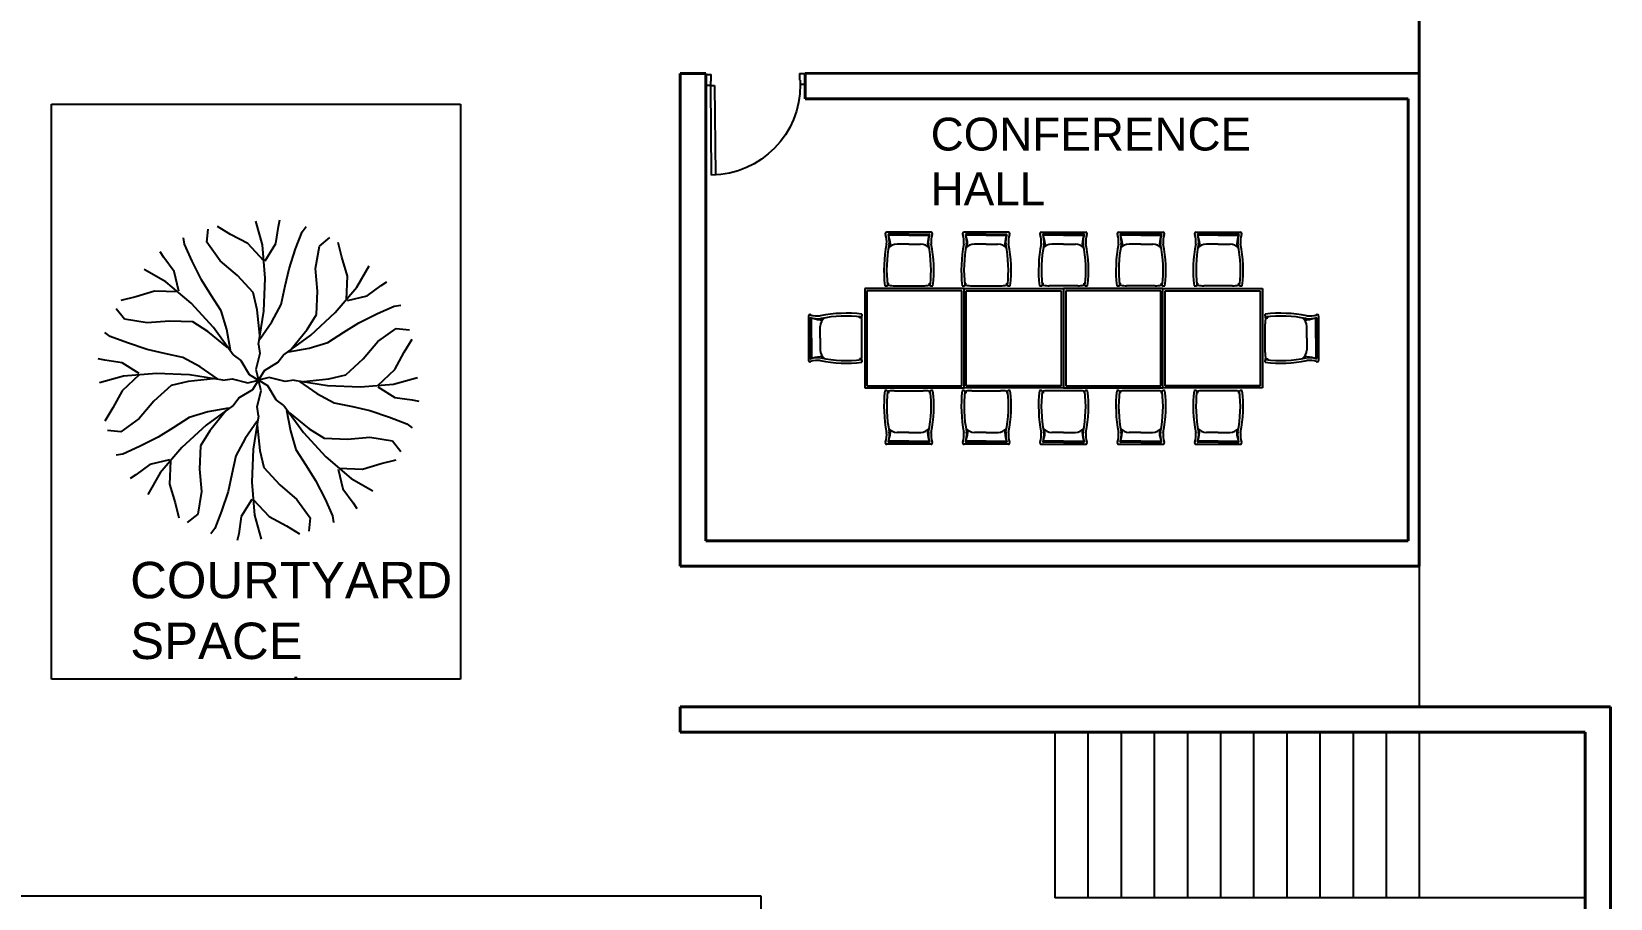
# Model space of a CAD drawing. Header units: metres. Extents: x -353 to 1688, y -477 to 135.
# Drawn here: x 259.17 to 273.46, y 89.33 to 97.17 of the extents above; entities that cross this region are included whole.
import ezdxf

# ---------------------------------------------------------------- set-up
doc = ezdxf.new("R2010")
doc.units = ezdxf.units.M
doc.header["$MEASUREMENT"] = 0
doc.layers.add('door space', color=1, linetype='Continuous')
for name, color, linetype, plot in [('FURNITURE', 130, 'Continuous', False), ('STAIR', 231, 'Continuous', False), ('TEXT', 141, 'Continuous', False)]:
    doc.layers.add(name, color=color, linetype=linetype, plot=plot)
doc.layers.add('WALL', color=2, linetype='Continuous', lineweight=40)
doc.styles.get("Standard").update_dxf_attribs({"font": 'arial.ttf'})

# ---------------------------------------------------------------- blocks, each defined once
blk = doc.blocks.new('BRANCHZ', base_point=(0.5, 0.5))
for p, q in [((0.8758, 0.6211), (0.9341, 0.6629)), ((0.9341, 0.6629), (0.9759, 0.6586)), ((0.8297, 0.5667), (0.8758, 0.6211)), ((0.9591, 0.5878), (0.9842, 0.6293)), ((0.7756, 0.5166), (0.8297, 0.5667)), ((0.9298, 0.5334), (0.9591, 0.5878)), ((0.5334, 0.5083), (0.5, 0.5)), ((0.5835, 0.4958), (0.5335, 0.5083)), ((0.6126, 0.5001), (0.5835, 0.4958)), ((0.6126, 0.5001), (0.717, 0.4833)), ((0.6416, 0.496), (0.7213, 0.5041)), ((0.7213, 0.5041), (0.7756, 0.5166)), ((0.8758, 0.4833), (0.9298, 0.5334)), ((0.9258, 0.4876), (1.001, 0.5083)), ((0.6294, 0.4958), (0.6837, 0.4582)), ((0.6837, 0.4582), (0.7381, 0.4289)), ((0.717, 0.4833), (0.8214, 0.479)), ((0.8214, 0.479), (0.9258, 0.4876)), ((0.8758, 0.479), (0.9298, 0.4457)), ((0.7381, 0.4289), (0.7964, 0.4164)), ((0.7964, 0.4164), (0.8507, 0.4039)), ((0.8507, 0.4039), (0.9133, 0.3831)), ((0.9298, 0.4457), (0.9842, 0.4375)), ((0.9842, 0.4375), (1.005, 0.4332)), ((0.9133, 0.3831), (0.9674, 0.3623)), ((0.9674, 0.3623), (0.9842, 0.3498))]:
    blk.add_line(p, q)
blk = doc.blocks.new('TREE-16')
at = {"xscale": 120, "yscale": 120, "zscale": 120}
for rotation in [90, 134.9999999999999, 44.99999999999985, 180, 224.9999999999999, 314.9999999999998, 270]:
    blk.add_blockref('BRANCHZ', (0, 0), dxfattribs=dict(at, rotation=rotation))
blk.add_blockref('BRANCHZ', (0, 0), dxfattribs=at)

msp = doc.modelspace()

# ---------------------------------------------------------------- linework, layer by layer
for p, q in [((271.73262, 92.33465), (271.73262, 91.06465)), ((268.43262, 90.83465), (268.43262, 89.33465)), ((269.33262, 90.83465), (269.33262, 89.33465)), ((271.73262, 90.83465), (271.73262, 89.33465)), ((265.77262, 89.35465), (265.77262, 89.10465)), ((271.73262, 89.33465), (268.43262, 89.33465))]:
    msp.add_line(p, q)
at = {"layer": 'Defpoints'}
for p, q in [((259.35165, 96.51483), (263.05165, 96.51483)), ((259.35165, 91.31483), (259.35165, 96.51483)), ((263.05165, 96.51483), (263.05165, 91.31483)), ((263.05165, 91.31483), (259.35165, 91.31483)), ((257.35262, 89.35465), (265.77262, 89.35465))]:
    msp.add_line(p, q, dxfattribs=at)
at = {"layer": 'door space'}
for p, q in [((265.27189, 96.78423), (265.32189, 96.78473)), ((265.2729, 96.68423), (265.27189, 96.78423)), ((265.32249, 96.72473), (265.32189, 96.78473)), ((266.12185, 96.79276), (266.17185, 96.79326)), ((266.12185, 96.79276), (266.12245, 96.73276)), ((266.17185, 96.79326), (266.17285, 96.69327)), ((265.31789, 96.68469), (265.2729, 96.68423)), ((265.32249, 96.72473), (265.31749, 96.72468)), ((265.31789, 96.68469), (265.31749, 96.72468)), ((265.31789, 96.68469), (265.35289, 96.68504)), ((265.32603, 95.87473), (265.31789, 96.68469)), ((265.35289, 96.68504), (265.36102, 95.87508)), ((266.12745, 96.73281), (266.12245, 96.73276)), ((266.12745, 96.73281), (266.12785, 96.69282)), ((266.17285, 96.69327), (266.12785, 96.69282))]:
    msp.add_line(p, q, dxfattribs=at)
at = {"layer": 'door space', "extrusion": (0, 0, -1)}
msp.add_ellipse((265.31789, 96.68469), major_axis=(-0.56698, -0.57848), ratio=1, start_param=3.92699082, end_param=5.49778714, dxfattribs=at)
at = {"layer": 'FURNITURE'}
for p, q in [((267.31279, 95.3571), (266.91097, 95.3571)), ((267.11156, 95.34002), (266.92782, 95.34002)), ((267.11156, 95.34002), (267.29531, 95.34002)), ((268.01279, 95.3571), (267.61097, 95.3571)), ((267.81156, 95.34002), (267.62782, 95.34002)), ((267.81156, 95.34002), (267.99531, 95.34002)), ((268.31097, 95.3571), (268.71279, 95.3571)), ((268.51219, 95.34002), (268.32845, 95.34002)), ((268.51219, 95.34002), (268.69594, 95.34002)), ((269.01097, 95.3571), (269.41279, 95.3571)), ((269.21219, 95.34002), (269.02845, 95.34002)), ((269.21219, 95.34002), (269.39594, 95.34002)), ((269.71097, 95.3571), (270.11279, 95.3571)), ((269.91219, 95.34002), (269.72845, 95.34002)), ((269.91219, 95.34002), (270.09594, 95.34002)), ((267.11156, 95.33183), (266.92814, 95.33183)), ((267.11156, 95.33101), (266.92814, 95.33101)), ((267.11156, 95.24995), (267.00478, 95.24995)), ((267.11156, 95.33183), (267.29498, 95.33183)), ((267.11156, 95.33101), (267.29498, 95.33101)), ((267.11156, 95.24995), (267.21835, 95.24995)), ((267.81156, 95.33183), (267.62814, 95.33183)), ((267.81156, 95.33101), (267.62814, 95.33101)), ((267.81156, 95.24995), (267.70478, 95.24995)), ((267.81156, 95.33183), (267.99498, 95.33183)), ((267.81156, 95.33101), (267.99498, 95.33101)), ((267.81156, 95.24995), (267.91835, 95.24995)), ((268.51219, 95.33183), (268.32877, 95.33183)), ((268.51219, 95.33101), (268.32877, 95.33101)), ((268.51219, 95.24995), (268.40541, 95.24995)), ((268.51219, 95.33183), (268.69561, 95.33183)), ((268.51219, 95.33101), (268.69561, 95.33101)), ((268.51219, 95.24995), (268.61898, 95.24995)), ((269.21219, 95.33183), (269.02877, 95.33183)), ((269.21219, 95.33101), (269.02877, 95.33101)), ((269.21219, 95.24995), (269.10541, 95.24995)), ((269.21219, 95.33183), (269.39561, 95.33183)), ((269.21219, 95.33101), (269.39561, 95.33101)), ((269.21219, 95.24995), (269.31898, 95.24995)), ((269.91219, 95.33183), (269.72877, 95.33183)), ((269.91219, 95.33101), (269.72877, 95.33101)), ((269.91219, 95.24995), (269.80541, 95.24995)), ((269.91219, 95.33183), (270.09561, 95.33183)), ((269.91219, 95.33101), (270.09561, 95.33101)), ((269.91219, 95.24995), (270.01898, 95.24995)), ((267.61188, 94.8483), (266.71188, 94.8483)), ((266.71188, 94.8483), (266.71188, 93.9483)), ((267.59188, 94.8283), (266.73188, 94.8283)), ((266.73188, 94.8283), (266.73188, 93.9683)), ((266.92595, 94.89629), (266.91636, 94.89629)), ((266.92595, 94.89629), (266.91681, 94.89196)), ((266.92772, 94.87689), (266.92595, 94.89629)), ((266.98183, 94.8733), (267.11188, 94.8733)), ((267.11188, 94.8733), (267.24192, 94.8733)), ((267.29541, 94.87689), (267.29717, 94.89629)), ((267.29717, 94.89629), (267.30677, 94.89629)), ((267.29717, 94.89629), (267.30631, 94.89196)), ((267.59188, 93.9683), (267.59188, 94.8283)), ((267.61188, 93.9483), (267.61188, 94.8483)), ((267.61188, 94.8483), (268.51188, 94.8483)), ((267.61188, 93.9483), (267.61188, 94.8483)), ((267.62595, 94.89629), (267.61636, 94.89629)), ((267.62595, 94.89629), (267.61681, 94.89196)), ((267.62772, 94.87689), (267.62595, 94.89629)), ((267.63188, 94.8283), (268.49188, 94.8283)), ((267.63188, 93.9683), (267.63188, 94.8283)), ((267.68183, 94.8733), (267.81188, 94.8733)), ((267.81188, 94.8733), (267.94192, 94.8733)), ((267.99541, 94.87689), (267.99717, 94.89629)), ((267.99717, 94.89629), (268.00677, 94.89629)), ((267.99717, 94.89629), (268.00631, 94.89196)), ((268.32658, 94.89629), (268.31699, 94.89629)), ((268.32658, 94.89629), (268.31744, 94.89196)), ((268.32835, 94.87689), (268.32658, 94.89629)), ((268.51188, 94.8733), (268.38183, 94.8733)), ((268.49188, 94.8283), (268.49188, 93.9683)), ((268.64192, 94.8733), (268.51188, 94.8733)), ((268.51188, 94.8483), (268.51188, 93.9483)), ((269.41188, 94.8483), (268.51188, 94.8483)), ((268.51188, 94.8483), (268.51188, 93.9483)), ((269.39188, 94.8283), (268.53188, 94.8283)), ((268.53188, 94.8283), (268.53188, 93.9683)), ((268.69604, 94.87689), (268.6978, 94.89629)), ((268.6978, 94.89629), (268.70695, 94.89196)), ((268.6978, 94.89629), (268.7074, 94.89629)), ((269.02658, 94.89629), (269.01699, 94.89629)), ((269.02658, 94.89629), (269.01744, 94.89196)), ((269.02835, 94.87689), (269.02658, 94.89629)), ((269.21188, 94.8733), (269.08183, 94.8733)), ((269.34192, 94.8733), (269.21188, 94.8733)), ((269.39188, 93.9683), (269.39188, 94.8283)), ((269.39604, 94.87689), (269.3978, 94.89629)), ((269.3978, 94.89629), (269.40695, 94.89196)), ((269.3978, 94.89629), (269.4074, 94.89629)), ((269.41188, 94.8483), (270.31188, 94.8483)), ((269.41188, 93.9483), (269.41188, 94.8483)), ((269.41188, 93.9483), (269.41188, 94.8483)), ((269.43188, 94.8283), (270.29188, 94.8283)), ((269.43188, 93.9683), (269.43188, 94.8283)), ((269.72658, 94.89629), (269.71699, 94.89629)), ((269.72658, 94.89629), (269.71744, 94.89196)), ((269.72835, 94.87689), (269.72658, 94.89629)), ((269.91188, 94.8733), (269.78183, 94.8733)), ((270.04192, 94.8733), (269.91188, 94.8733)), ((270.09604, 94.87689), (270.0978, 94.89629)), ((270.0978, 94.89629), (270.10695, 94.89196)), ((270.0978, 94.89629), (270.1074, 94.89629)), ((270.29188, 94.8283), (270.29188, 93.9683)), ((270.31188, 94.8483), (270.31188, 93.9483)), ((266.20308, 94.59921), (266.20308, 94.19739)), ((266.22016, 94.39798), (266.22016, 94.58173)), ((266.22834, 94.39798), (266.22834, 94.58141)), ((266.22916, 94.39798), (266.22916, 94.58141)), ((266.31022, 94.39798), (266.31022, 94.50477)), ((266.66389, 94.58359), (266.66389, 94.59319)), ((266.66389, 94.58359), (266.66822, 94.59274)), ((266.68329, 94.58183), (266.66389, 94.58359)), ((266.68688, 94.3983), (266.68688, 94.52835)), ((270.33688, 94.3983), (270.33688, 94.52835)), ((270.34046, 94.58183), (270.35986, 94.58359)), ((270.35986, 94.58359), (270.35554, 94.59274)), ((270.35986, 94.58359), (270.35986, 94.59319)), ((270.71353, 94.39798), (270.71353, 94.50477)), ((270.79459, 94.39798), (270.79459, 94.58141)), ((270.79541, 94.39798), (270.79541, 94.58141)), ((270.8036, 94.39798), (270.8036, 94.58173)), ((270.82068, 94.59921), (270.82068, 94.19739)), ((266.22016, 94.39798), (266.22016, 94.21424)), ((266.22834, 94.39798), (266.22834, 94.21456)), ((266.22916, 94.39798), (266.22916, 94.21456)), ((266.31022, 94.39798), (266.31022, 94.2912)), ((266.68688, 94.26825), (266.68688, 94.3983)), ((270.33688, 94.26825), (270.33688, 94.3983)), ((270.71353, 94.39798), (270.71353, 94.2912)), ((270.79459, 94.39798), (270.79459, 94.21456)), ((270.79541, 94.39798), (270.79541, 94.21456)), ((270.8036, 94.39798), (270.8036, 94.21424)), ((266.68329, 94.21414), (266.66389, 94.21237)), ((266.66389, 94.21237), (266.66822, 94.20323)), ((266.66389, 94.21237), (266.66389, 94.20278)), ((270.34046, 94.21414), (270.35986, 94.21237)), ((270.35986, 94.21237), (270.35554, 94.20323)), ((270.35986, 94.21237), (270.35986, 94.20278)), ((266.71188, 93.9483), (267.61188, 93.9483)), ((266.73188, 93.9683), (267.59188, 93.9683)), ((266.92658, 93.90031), (266.91744, 93.90464)), ((266.92835, 93.91971), (266.92658, 93.90031)), ((266.98183, 93.9233), (267.11188, 93.9233)), ((267.11188, 93.9233), (267.24192, 93.9233)), ((267.29604, 93.91971), (267.2978, 93.90031)), ((267.2978, 93.90031), (267.30695, 93.90464)), ((268.51188, 93.9483), (267.61188, 93.9483)), ((267.62658, 93.90031), (267.61744, 93.90464)), ((267.62835, 93.91971), (267.62658, 93.90031)), ((268.49188, 93.9683), (267.63188, 93.9683)), ((267.68183, 93.9233), (267.81188, 93.9233)), ((267.81188, 93.9233), (267.94192, 93.9233)), ((267.99604, 93.91971), (267.9978, 93.90031)), ((267.9978, 93.90031), (268.00695, 93.90464)), ((268.32595, 93.90031), (268.31681, 93.90464)), ((268.32772, 93.91971), (268.32595, 93.90031)), ((268.51188, 93.9233), (268.38183, 93.9233)), ((268.51188, 93.9483), (269.41188, 93.9483)), ((268.64192, 93.9233), (268.51188, 93.9233)), ((268.53188, 93.9683), (269.39188, 93.9683)), ((268.69541, 93.91971), (268.69717, 93.90031)), ((268.69717, 93.90031), (268.70631, 93.90464)), ((269.02595, 93.90031), (269.01681, 93.90464)), ((269.02772, 93.91971), (269.02595, 93.90031)), ((269.21188, 93.9233), (269.08183, 93.9233)), ((269.34192, 93.9233), (269.21188, 93.9233)), ((269.39541, 93.91971), (269.39717, 93.90031)), ((269.39717, 93.90031), (269.40631, 93.90464)), ((270.31188, 93.9483), (269.41188, 93.9483)), ((270.29188, 93.9683), (269.43188, 93.9683)), ((269.72595, 93.90031), (269.71681, 93.90464)), ((269.72772, 93.91971), (269.72595, 93.90031)), ((269.91188, 93.9233), (269.78183, 93.9233)), ((270.04192, 93.9233), (269.91188, 93.9233)), ((270.09541, 93.91971), (270.09717, 93.90031)), ((270.09717, 93.90031), (270.10631, 93.90464)), ((266.92658, 93.90031), (266.91699, 93.90031)), ((267.2978, 93.90031), (267.3074, 93.90031)), ((267.62658, 93.90031), (267.61699, 93.90031)), ((267.9978, 93.90031), (268.0074, 93.90031)), ((268.32595, 93.90031), (268.31636, 93.90031)), ((268.69717, 93.90031), (268.70677, 93.90031)), ((269.02595, 93.90031), (269.01636, 93.90031)), ((269.39717, 93.90031), (269.40677, 93.90031)), ((269.72595, 93.90031), (269.71636, 93.90031)), ((270.09717, 93.90031), (270.10677, 93.90031)), ((267.11219, 93.54665), (267.00541, 93.54665)), ((267.11219, 93.54665), (267.21898, 93.54665)), ((267.81219, 93.54665), (267.70541, 93.54665)), ((267.81219, 93.54665), (267.91898, 93.54665)), ((268.51156, 93.54665), (268.40478, 93.54665)), ((268.51156, 93.54665), (268.61835, 93.54665)), ((269.21156, 93.54665), (269.10478, 93.54665)), ((269.21156, 93.54665), (269.31835, 93.54665)), ((269.91156, 93.54665), (269.80478, 93.54665)), ((269.91156, 93.54665), (270.01835, 93.54665)), ((267.31279, 93.4395), (266.91097, 93.4395)), ((267.11219, 93.45658), (266.92845, 93.45658)), ((267.11219, 93.46558), (266.92877, 93.46558)), ((267.11219, 93.46477), (266.92877, 93.46477)), ((267.11219, 93.46558), (267.29561, 93.46558)), ((267.11219, 93.46477), (267.29561, 93.46477)), ((267.11219, 93.45658), (267.29594, 93.45658)), ((268.01279, 93.4395), (267.61097, 93.4395)), ((267.81219, 93.45658), (267.62845, 93.45658)), ((267.81219, 93.46558), (267.62877, 93.46558)), ((267.81219, 93.46477), (267.62877, 93.46477)), ((267.81219, 93.46558), (267.99561, 93.46558)), ((267.81219, 93.46477), (267.99561, 93.46477)), ((267.81219, 93.45658), (267.99594, 93.45658)), ((268.31097, 93.4395), (268.71279, 93.4395)), ((268.51156, 93.45658), (268.32782, 93.45658)), ((268.51156, 93.46558), (268.32814, 93.46558)), ((268.51156, 93.46477), (268.32814, 93.46477)), ((268.51156, 93.46558), (268.69498, 93.46558)), ((268.51156, 93.46477), (268.69498, 93.46477)), ((268.51156, 93.45658), (268.69531, 93.45658)), ((269.01097, 93.4395), (269.41279, 93.4395)), ((269.21156, 93.45658), (269.02782, 93.45658)), ((269.21156, 93.46558), (269.02814, 93.46558)), ((269.21156, 93.46477), (269.02814, 93.46477)), ((269.21156, 93.46558), (269.39498, 93.46558)), ((269.21156, 93.46477), (269.39498, 93.46477)), ((269.21156, 93.45658), (269.39531, 93.45658)), ((269.71097, 93.4395), (270.11279, 93.4395)), ((269.91156, 93.45658), (269.72782, 93.45658)), ((269.91156, 93.46558), (269.72814, 93.46558)), ((269.91156, 93.46477), (269.72814, 93.46477)), ((269.91156, 93.46558), (270.09498, 93.46558)), ((269.91156, 93.46477), (270.09498, 93.46477)), ((269.91156, 93.45658), (270.09531, 93.45658))]:
    msp.add_line(p, q, dxfattribs=at)
for centre, radius, start, end in [((266.91093, 95.3445), 0.0126, 89.829223, 211.499933), ((266.69413, 95.2711), 0.21662, 354.551329, 17.966118), ((266.92825, 95.33764), 0.00242, 100.344955, 201.374167), ((266.69442, 95.27052), 0.24087, 354.551329, 15.962584), ((267.5287, 95.27052), 0.24087, 164.037416, 185.448671), ((267.29487, 95.33764), 0.00242, 338.625833, 79.655045), ((267.31283, 95.3445), 0.0126, 328.500067, 90.170777), ((267.52963, 95.2711), 0.21662, 162.033882, 185.448671), ((267.61093, 95.3445), 0.0126, 89.829223, 211.499933), ((267.39413, 95.2711), 0.21662, 354.551329, 17.966118), ((267.62825, 95.33764), 0.00242, 100.344955, 201.374167), ((267.39442, 95.27052), 0.24087, 354.551329, 15.962584), ((268.2287, 95.27052), 0.24087, 164.037416, 185.448671), ((267.99487, 95.33764), 0.00242, 338.625833, 79.655045), ((268.01283, 95.3445), 0.0126, 328.500067, 90.170777), ((268.22963, 95.2711), 0.21662, 162.033882, 185.448671), ((268.31093, 95.3445), 0.0126, 89.829223, 211.499933), ((268.09413, 95.2711), 0.21662, 354.551329, 17.966118), ((268.32888, 95.33764), 0.00242, 100.344955, 201.374167), ((268.09505, 95.27052), 0.24087, 354.551329, 15.962584), ((268.92934, 95.27052), 0.24087, 164.037416, 185.448671), ((268.6955, 95.33764), 0.00242, 338.625833, 79.655045), ((268.71283, 95.3445), 0.0126, 328.500067, 90.170777), ((268.92963, 95.2711), 0.21662, 162.033882, 185.448671), ((269.01093, 95.3445), 0.0126, 89.829223, 211.499933), ((268.79413, 95.2711), 0.21662, 354.551329, 17.966118), ((269.02888, 95.33764), 0.00242, 100.344955, 201.374167), ((268.79505, 95.27052), 0.24087, 354.551329, 15.962584), ((269.62934, 95.27052), 0.24087, 164.037416, 185.448671), ((269.3955, 95.33764), 0.00242, 338.625833, 79.655045), ((269.41283, 95.3445), 0.0126, 328.500067, 90.170777), ((269.62963, 95.2711), 0.21662, 162.033882, 185.448671), ((269.71093, 95.3445), 0.0126, 89.829223, 211.499933), ((269.49413, 95.2711), 0.21662, 354.551329, 17.966118), ((269.72888, 95.33764), 0.00242, 100.344955, 201.374167), ((269.49505, 95.27052), 0.24087, 354.551329, 15.962584), ((270.32934, 95.27052), 0.24087, 164.037416, 185.448671), ((270.0955, 95.33764), 0.00242, 338.625833, 79.655045), ((270.11283, 95.3445), 0.0126, 328.500067, 90.170777), ((270.32963, 95.2711), 0.21662, 162.033882, 185.448671), ((268.06649, 95.01384), 1.18069, 168.43567, 186.836253), ((268.06479, 95.01364), 1.15441, 168.43567, 186.836253), ((267.00566, 95.15213), 0.09783, 90.516393, 143.192669), ((266.92817, 95.33111), 0.000725, 87.376171, 197.520848), ((266.928, 95.3306), 0.000433, 71.771496, 189.220236), ((266.62796, 95.22263), 0.31732, 1.15909, 17.564089), ((267.21747, 95.15213), 0.09783, 36.807331, 89.483607), ((267.59516, 95.22263), 0.31732, 162.435911, 178.84091), ((266.15834, 95.01364), 1.15441, 353.163747, 11.56433), ((267.29495, 95.33111), 0.000725, 342.479152, 92.623829), ((267.29512, 95.3306), 0.000433, 350.779764, 108.228504), ((266.15727, 95.01384), 1.18069, 353.163747, 11.56433), ((268.76649, 95.01384), 1.18069, 168.43567, 186.836253), ((268.76479, 95.01364), 1.15441, 168.43567, 186.836253), ((267.70566, 95.15213), 0.09783, 90.516393, 143.192669), ((267.62817, 95.33111), 0.000725, 87.376171, 197.520848), ((267.628, 95.3306), 0.000433, 71.771496, 189.220236), ((267.32796, 95.22263), 0.31732, 1.15909, 17.564089), ((267.91747, 95.15213), 0.09783, 36.807331, 89.483607), ((268.29516, 95.22263), 0.31732, 162.435911, 178.84091), ((266.85834, 95.01364), 1.15441, 353.163747, 11.56433), ((267.99495, 95.33111), 0.000725, 342.479152, 92.623829), ((267.99512, 95.3306), 0.000433, 350.779764, 108.228504), ((266.85727, 95.01384), 1.18069, 353.163747, 11.56433), ((269.46649, 95.01384), 1.18069, 168.43567, 186.836253), ((269.46542, 95.01364), 1.15441, 168.43567, 186.836253), ((268.40629, 95.15213), 0.09783, 90.516393, 143.192669), ((268.32881, 95.33111), 0.000725, 87.376171, 197.520848), ((268.32864, 95.3306), 0.000433, 71.771496, 189.220236), ((268.02859, 95.22263), 0.31732, 1.15909, 17.564089), ((268.6181, 95.15213), 0.09783, 36.807331, 89.483607), ((268.99579, 95.22263), 0.31732, 162.435911, 178.84091), ((267.55897, 95.01364), 1.15441, 353.163747, 11.56433), ((268.69558, 95.33111), 0.000725, 342.479152, 92.623829), ((268.69575, 95.3306), 0.000433, 350.779764, 108.228504), ((267.55727, 95.01384), 1.18069, 353.163747, 11.56433), ((270.16649, 95.01384), 1.18069, 168.43567, 186.836253), ((270.16542, 95.01364), 1.15441, 168.43567, 186.836253), ((269.10629, 95.15213), 0.09783, 90.516393, 143.192669), ((269.02881, 95.33111), 0.000725, 87.376171, 197.520848), ((269.02864, 95.3306), 0.000433, 71.771496, 189.220236), ((268.72859, 95.22263), 0.31732, 1.15909, 17.564089), ((269.3181, 95.15213), 0.09783, 36.807331, 89.483607), ((269.69579, 95.22263), 0.31732, 162.435911, 178.84091), ((268.25897, 95.01364), 1.15441, 353.163747, 11.56433), ((269.39558, 95.33111), 0.000725, 342.479152, 92.623829), ((269.39575, 95.3306), 0.000433, 350.779764, 108.228504), ((268.25727, 95.01384), 1.18069, 353.163747, 11.56433), ((270.86649, 95.01384), 1.18069, 168.43567, 186.836253), ((270.86542, 95.01364), 1.15441, 168.43567, 186.836253), ((269.80629, 95.15213), 0.09783, 90.516393, 143.192669), ((269.72881, 95.33111), 0.000725, 87.376171, 197.520848), ((269.72864, 95.3306), 0.000433, 71.771496, 189.220236), ((269.42859, 95.22263), 0.31732, 1.15909, 17.564089), ((270.0181, 95.15213), 0.09783, 36.807331, 89.483607), ((270.39579, 95.22263), 0.31732, 162.435911, 178.84091), ((268.95897, 95.01364), 1.15441, 353.163747, 11.56433), ((270.09558, 95.33111), 0.000725, 342.479152, 92.623829), ((270.09575, 95.3306), 0.000433, 350.779764, 108.228504), ((268.95727, 95.01384), 1.18069, 353.163747, 11.56433), ((266.90421, 94.89312), 0.0222, 243.196126, 310.47638), ((266.92395, 94.86547), 0.01202, 71.753605, 116.5375), ((266.924, 94.86546), 0.01203, 71.753605, 116.5375), ((266.98662, 95.35415), 0.48088, 262.970429, 269.430082), ((267.23714, 95.35415), 0.48088, 270.569918, 277.029571), ((267.29917, 94.86547), 0.01202, 63.4625, 108.246395), ((267.29976, 94.86546), 0.01203, 63.4625, 108.246395), ((267.31955, 94.89312), 0.0222, 229.52362, 296.803874), ((267.60421, 94.89312), 0.0222, 243.196126, 310.47638), ((267.62395, 94.86547), 0.01202, 71.753605, 116.5375), ((267.624, 94.86546), 0.01203, 71.753605, 116.5375), ((267.68662, 95.35415), 0.48088, 262.970429, 269.430082), ((267.93714, 95.35415), 0.48088, 270.569918, 277.029571), ((267.99917, 94.86547), 0.01202, 63.4625, 108.246395), ((267.99976, 94.86546), 0.01203, 63.4625, 108.246395), ((268.01955, 94.89312), 0.0222, 229.52362, 296.803874), ((268.30421, 94.89312), 0.0222, 243.196126, 310.47638), ((268.324, 94.86546), 0.01203, 71.753605, 116.5375), ((268.32459, 94.86547), 0.01202, 71.753605, 116.5375), ((268.38662, 95.35415), 0.48088, 262.970429, 269.430082), ((268.63714, 95.35415), 0.48088, 270.569918, 277.029571), ((268.69976, 94.86546), 0.01203, 63.4625, 108.246395), ((268.6998, 94.86547), 0.01202, 63.4625, 108.246395), ((268.71955, 94.89312), 0.0222, 229.52362, 296.803874), ((269.00421, 94.89312), 0.0222, 243.196126, 310.47638), ((269.024, 94.86546), 0.01203, 71.753605, 116.5375), ((269.02459, 94.86547), 0.01202, 71.753605, 116.5375), ((269.08662, 95.35415), 0.48088, 262.970429, 269.430082), ((269.33714, 95.35415), 0.48088, 270.569918, 277.029571), ((269.39976, 94.86546), 0.01203, 63.4625, 108.246395), ((269.3998, 94.86547), 0.01202, 63.4625, 108.246395), ((269.41955, 94.89312), 0.0222, 229.52362, 296.803874), ((269.70421, 94.89312), 0.0222, 243.196126, 310.47638), ((269.724, 94.86546), 0.01203, 71.753605, 116.5375), ((269.72459, 94.86547), 0.01202, 71.753605, 116.5375), ((269.78662, 95.35415), 0.48088, 262.970429, 269.430082), ((270.03714, 95.35415), 0.48088, 270.569918, 277.029571), ((270.09976, 94.86546), 0.01203, 63.4625, 108.246395), ((270.0998, 94.86547), 0.01202, 63.4625, 108.246395), ((270.11955, 94.89312), 0.0222, 229.52362, 296.803874), ((266.54634, 93.44369), 1.18069, 83.163747, 101.56433), ((270.47742, 93.44369), 1.18069, 78.43567, 96.836253), ((266.21568, 94.59925), 0.0126, 58.500067, 180.170777), ((266.22253, 94.58129), 0.00242, 68.625833, 169.655045), ((266.28908, 94.81605), 0.21662, 252.033882, 275.448671), ((266.28966, 94.81513), 0.24087, 254.037416, 275.448671), ((266.22907, 94.58137), 0.000725, 72.479152, 182.623829), ((266.22957, 94.58154), 0.000433, 80.779764, 198.228504), ((266.33755, 94.88158), 0.31732, 252.435911, 268.84091), ((266.40805, 94.50389), 0.09783, 126.807331, 179.483607), ((266.54654, 93.44476), 1.15441, 83.163747, 101.56433), ((266.69471, 94.58618), 0.01203, 153.4625, 198.246395), ((266.6947, 94.58559), 0.01202, 153.4625, 198.246395), ((266.20602, 94.52356), 0.48088, 0.569918, 7.029571), ((266.66706, 94.60597), 0.0222, 319.52362, 26.803874), ((270.3567, 94.60597), 0.0222, 153.196126, 220.47638), ((270.81773, 94.52356), 0.48088, 172.970429, 179.430082), ((270.47721, 93.44476), 1.15441, 78.43567, 96.836253), ((270.32905, 94.58559), 0.01202, 341.753605, 26.5375), ((270.32904, 94.58618), 0.01203, 341.753605, 26.5375), ((270.6157, 94.50389), 0.09783, 0.516393, 53.192669), ((270.68621, 94.88158), 0.31732, 271.15909, 287.564089), ((270.7341, 94.81513), 0.24087, 264.551329, 285.962584), ((270.73468, 94.81605), 0.21662, 264.551329, 287.966118), ((270.79418, 94.58154), 0.000433, 341.771496, 99.220236), ((270.79469, 94.58137), 0.000725, 357.376171, 107.520848), ((270.80122, 94.58129), 0.00242, 10.344955, 111.374167), ((270.80808, 94.59925), 0.0126, 359.829223, 121.499933), ((266.21568, 94.19735), 0.0126, 179.829223, 301.499933), ((266.22253, 94.21467), 0.00242, 190.344955, 291.374167), ((266.28908, 93.98055), 0.21662, 84.551329, 107.966118), ((266.28966, 93.98084), 0.24087, 84.551329, 105.962584), ((266.22907, 94.2146), 0.000725, 177.376171, 287.520848), ((266.22957, 94.21443), 0.000433, 161.771496, 279.220236), ((266.33755, 93.91438), 0.31732, 91.15909, 107.564089), ((266.54634, 95.35291), 1.18069, 258.43567, 276.836253), ((266.40805, 94.29208), 0.09783, 180.516393, 233.192669), ((266.54654, 95.35121), 1.15441, 258.43567, 276.836253), ((266.69471, 94.21042), 0.01203, 161.753605, 206.5375), ((266.6947, 94.21038), 0.01202, 161.753605, 206.5375), ((266.20602, 94.27304), 0.48088, 352.970429, 359.430082), ((266.66706, 94.19063), 0.0222, 333.196126, 40.47638), ((270.3567, 94.19063), 0.0222, 139.52362, 206.803874), ((270.81773, 94.27304), 0.48088, 180.569918, 187.029571), ((270.47742, 95.35291), 1.18069, 263.163747, 281.56433), ((270.47721, 95.35121), 1.15441, 263.163747, 281.56433), ((270.32905, 94.21038), 0.01202, 333.4625, 18.246395), ((270.32904, 94.21042), 0.01203, 333.4625, 18.246395), ((270.6157, 94.29208), 0.09783, 306.807331, 359.483607), ((270.68621, 93.91438), 0.31732, 72.435911, 88.84091), ((270.7341, 93.98084), 0.24087, 74.037416, 95.448671), ((270.73468, 93.98055), 0.21662, 72.033882, 95.448671), ((270.79418, 94.21443), 0.000433, 260.779764, 18.228504), ((270.79469, 94.2146), 0.000725, 252.479152, 2.623829), ((270.80122, 94.21467), 0.00242, 248.625833, 349.655045), ((270.80808, 94.19735), 0.0126, 238.500067, 0.170777), ((268.06649, 93.78276), 1.18069, 173.163747, 191.56433), ((266.90421, 93.90348), 0.0222, 49.52362, 116.803874), ((268.06542, 93.78296), 1.15441, 173.163747, 191.56433), ((266.924, 93.93114), 0.01203, 243.4625, 288.246395), ((266.92459, 93.93113), 0.01202, 243.4625, 288.246395), ((266.98662, 93.44244), 0.48088, 90.569918, 97.029571), ((267.23714, 93.44244), 0.48088, 82.970429, 89.430082), ((266.15897, 93.78296), 1.15441, 348.43567, 6.836253), ((267.29976, 93.93114), 0.01203, 251.753605, 296.5375), ((267.2998, 93.93113), 0.01202, 251.753605, 296.5375), ((267.31955, 93.90348), 0.0222, 63.196126, 130.47638), ((266.15727, 93.78276), 1.18069, 348.43567, 6.836253), ((268.76649, 93.78276), 1.18069, 173.163747, 191.56433), ((267.60421, 93.90348), 0.0222, 49.52362, 116.803874), ((268.76542, 93.78296), 1.15441, 173.163747, 191.56433), ((267.624, 93.93114), 0.01203, 243.4625, 288.246395), ((267.62459, 93.93113), 0.01202, 243.4625, 288.246395), ((267.68662, 93.44244), 0.48088, 90.569918, 97.029571), ((267.93714, 93.44244), 0.48088, 82.970429, 89.430082), ((266.85897, 93.78296), 1.15441, 348.43567, 6.836253), ((267.99976, 93.93114), 0.01203, 251.753605, 296.5375), ((267.9998, 93.93113), 0.01202, 251.753605, 296.5375), ((268.01955, 93.90348), 0.0222, 63.196126, 130.47638), ((266.85727, 93.78276), 1.18069, 348.43567, 6.836253), ((269.46649, 93.78276), 1.18069, 173.163747, 191.56433), ((268.30421, 93.90348), 0.0222, 49.52362, 116.803874), ((269.46479, 93.78296), 1.15441, 173.163747, 191.56433), ((268.32395, 93.93113), 0.01202, 243.4625, 288.246395), ((268.324, 93.93114), 0.01203, 243.4625, 288.246395), ((268.38662, 93.44244), 0.48088, 90.569918, 97.029571), ((268.63714, 93.44244), 0.48088, 82.970429, 89.430082), ((267.55834, 93.78296), 1.15441, 348.43567, 6.836253), ((268.69917, 93.93113), 0.01202, 251.753605, 296.5375), ((268.69976, 93.93114), 0.01203, 251.753605, 296.5375), ((268.71955, 93.90348), 0.0222, 63.196126, 130.47638), ((267.55727, 93.78276), 1.18069, 348.43567, 6.836253), ((270.16649, 93.78276), 1.18069, 173.163747, 191.56433), ((269.00421, 93.90348), 0.0222, 49.52362, 116.803874), ((270.16479, 93.78296), 1.15441, 173.163747, 191.56433), ((269.02395, 93.93113), 0.01202, 243.4625, 288.246395), ((269.024, 93.93114), 0.01203, 243.4625, 288.246395), ((269.08662, 93.44244), 0.48088, 90.569918, 97.029571), ((269.33714, 93.44244), 0.48088, 82.970429, 89.430082), ((268.25834, 93.78296), 1.15441, 348.43567, 6.836253), ((269.39917, 93.93113), 0.01202, 251.753605, 296.5375), ((269.39976, 93.93114), 0.01203, 251.753605, 296.5375), ((269.41955, 93.90348), 0.0222, 63.196126, 130.47638), ((268.25727, 93.78276), 1.18069, 348.43567, 6.836253), ((270.86649, 93.78276), 1.18069, 173.163747, 191.56433), ((269.70421, 93.90348), 0.0222, 49.52362, 116.803874), ((270.86479, 93.78296), 1.15441, 173.163747, 191.56433), ((269.72395, 93.93113), 0.01202, 243.4625, 288.246395), ((269.724, 93.93114), 0.01203, 243.4625, 288.246395), ((269.78662, 93.44244), 0.48088, 90.569918, 97.029571), ((270.03714, 93.44244), 0.48088, 82.970429, 89.430082), ((268.95834, 93.78296), 1.15441, 348.43567, 6.836253), ((270.09917, 93.93113), 0.01202, 251.753605, 296.5375), ((270.09976, 93.93114), 0.01203, 251.753605, 296.5375), ((270.11955, 93.90348), 0.0222, 63.196126, 130.47638), ((268.95727, 93.78276), 1.18069, 348.43567, 6.836253), ((266.69413, 93.5255), 0.21662, 342.033882, 5.448671), ((266.69505, 93.52608), 0.24087, 344.037416, 5.448671), ((267.00629, 93.64447), 0.09783, 216.807331, 269.483607), ((266.62859, 93.57397), 0.31732, 342.435911, 358.84091), ((267.2181, 93.64447), 0.09783, 270.516393, 323.192669), ((267.59579, 93.57397), 0.31732, 181.15909, 197.564089), ((267.52934, 93.52608), 0.24087, 174.551329, 195.962584), ((267.52963, 93.5255), 0.21662, 174.551329, 197.966118), ((267.39413, 93.5255), 0.21662, 342.033882, 5.448671), ((267.39505, 93.52608), 0.24087, 344.037416, 5.448671), ((267.70629, 93.64447), 0.09783, 216.807331, 269.483607), ((267.32859, 93.57397), 0.31732, 342.435911, 358.84091), ((267.9181, 93.64447), 0.09783, 270.516393, 323.192669), ((268.29579, 93.57397), 0.31732, 181.15909, 197.564089), ((268.22934, 93.52608), 0.24087, 174.551329, 195.962584), ((268.22963, 93.5255), 0.21662, 174.551329, 197.966118), ((268.09413, 93.5255), 0.21662, 342.033882, 5.448671), ((268.09442, 93.52608), 0.24087, 344.037416, 5.448671), ((268.40566, 93.64447), 0.09783, 216.807331, 269.483607), ((268.02796, 93.57397), 0.31732, 342.435911, 358.84091), ((268.61747, 93.64447), 0.09783, 270.516393, 323.192669), ((268.99516, 93.57397), 0.31732, 181.15909, 197.564089), ((268.9287, 93.52608), 0.24087, 174.551329, 195.962584), ((268.92963, 93.5255), 0.21662, 174.551329, 197.966118), ((268.79413, 93.5255), 0.21662, 342.033882, 5.448671), ((268.79442, 93.52608), 0.24087, 344.037416, 5.448671), ((269.10566, 93.64447), 0.09783, 216.807331, 269.483607), ((268.72796, 93.57397), 0.31732, 342.435911, 358.84091), ((269.31747, 93.64447), 0.09783, 270.516393, 323.192669), ((269.69516, 93.57397), 0.31732, 181.15909, 197.564089), ((269.6287, 93.52608), 0.24087, 174.551329, 195.962584), ((269.62963, 93.5255), 0.21662, 174.551329, 197.966118), ((269.49413, 93.5255), 0.21662, 342.033882, 5.448671), ((269.49442, 93.52608), 0.24087, 344.037416, 5.448671), ((269.80566, 93.64447), 0.09783, 216.807331, 269.483607), ((269.42796, 93.57397), 0.31732, 342.435911, 358.84091), ((270.01747, 93.64447), 0.09783, 270.516393, 323.192669), ((270.39516, 93.57397), 0.31732, 181.15909, 197.564089), ((270.3287, 93.52608), 0.24087, 174.551329, 195.962584), ((270.32963, 93.5255), 0.21662, 174.551329, 197.966118), ((266.91093, 93.4521), 0.0126, 148.500067, 270.170777), ((266.92888, 93.45896), 0.00242, 158.625833, 259.655045), ((266.92881, 93.46549), 0.000725, 162.479152, 272.623829), ((266.92864, 93.466), 0.000433, 170.779764, 288.228504), ((267.29558, 93.46549), 0.000725, 267.376171, 17.520848), ((267.29575, 93.466), 0.000433, 251.771496, 9.220236), ((267.2955, 93.45896), 0.00242, 280.344955, 21.374167), ((267.31283, 93.4521), 0.0126, 269.829223, 31.499933), ((267.61093, 93.4521), 0.0126, 148.500067, 270.170777), ((267.62888, 93.45896), 0.00242, 158.625833, 259.655045), ((267.62881, 93.46549), 0.000725, 162.479152, 272.623829), ((267.62864, 93.466), 0.000433, 170.779764, 288.228504), ((267.99558, 93.46549), 0.000725, 267.376171, 17.520848), ((267.99575, 93.466), 0.000433, 251.771496, 9.220236), ((267.9955, 93.45896), 0.00242, 280.344955, 21.374167), ((268.01283, 93.4521), 0.0126, 269.829223, 31.499933), ((268.31093, 93.4521), 0.0126, 148.500067, 270.170777), ((268.32825, 93.45896), 0.00242, 158.625833, 259.655045), ((268.32817, 93.46549), 0.000725, 162.479152, 272.623829), ((268.328, 93.466), 0.000433, 170.779764, 288.228504), ((268.69495, 93.46549), 0.000725, 267.376171, 17.520848), ((268.69512, 93.466), 0.000433, 251.771496, 9.220236), ((268.69487, 93.45896), 0.00242, 280.344955, 21.374167), ((268.71283, 93.4521), 0.0126, 269.829223, 31.499933), ((269.01093, 93.4521), 0.0126, 148.500067, 270.170777), ((269.02825, 93.45896), 0.00242, 158.625833, 259.655045), ((269.02817, 93.46549), 0.000725, 162.479152, 272.623829), ((269.028, 93.466), 0.000433, 170.779764, 288.228504), ((269.39495, 93.46549), 0.000725, 267.376171, 17.520848), ((269.39512, 93.466), 0.000433, 251.771496, 9.220236), ((269.39487, 93.45896), 0.00242, 280.344955, 21.374167), ((269.41283, 93.4521), 0.0126, 269.829223, 31.499933), ((269.71093, 93.4521), 0.0126, 148.500067, 270.170777), ((269.72825, 93.45896), 0.00242, 158.625833, 259.655045), ((269.72817, 93.46549), 0.000725, 162.479152, 272.623829), ((269.728, 93.466), 0.000433, 170.779764, 288.228504), ((270.09495, 93.46549), 0.000725, 267.376171, 17.520848), ((270.09512, 93.466), 0.000433, 251.771496, 9.220236), ((270.09487, 93.45896), 0.00242, 280.344955, 21.374167), ((270.11283, 93.4521), 0.0126, 269.829223, 31.499933)]:
    msp.add_arc(centre, radius, start, end, dxfattribs=at)
at = {"layer": 'STAIR'}
for p, q in [((268.43262, 90.83465), (268.43262, 89.33465)), ((268.73262, 90.83465), (268.73262, 89.33465)), ((269.03262, 90.83465), (269.03262, 89.33465)), ((269.33262, 90.83465), (269.33262, 89.33465)), ((269.63262, 90.83465), (269.63262, 89.33465)), ((269.93262, 90.83465), (269.93262, 89.33465)), ((270.23262, 90.83465), (270.23262, 89.33465)), ((270.53262, 90.83465), (270.53262, 89.33465)), ((270.83262, 90.83465), (270.83262, 89.33465)), ((271.13262, 90.83465), (271.13262, 89.33465)), ((271.43262, 90.83465), (271.43262, 89.33465)), ((271.73262, 90.83465), (271.73262, 89.33465)), ((273.23262, 89.33465), (271.73262, 89.33465))]:
    msp.add_line(p, q, dxfattribs=at)
at = {"layer": 'WALL'}
for p, q in [((271.73262, 101.25465), (271.73262, 92.33465)), ((265.27249, 96.79394), (265.04262, 96.79394)), ((265.04262, 96.79394), (265.04262, 92.33465)), ((265.27249, 96.79394), (265.27249, 96.56394)), ((266.17249, 96.79394), (271.73262, 96.79468)), ((266.17249, 96.56394), (266.17249, 96.79394)), ((265.27249, 96.56394), (265.27262, 96.56394)), ((265.27262, 96.56465), (265.27262, 92.56465)), ((271.63262, 96.56465), (266.17249, 96.56465)), ((271.63262, 96.56465), (271.63262, 92.56465)), ((271.63262, 92.56465), (265.27262, 92.56465)), ((271.73262, 92.33465), (265.04262, 92.33465)), ((261.56262, 91.31483), (261.56262, 91.33465)), ((273.46262, 91.06465), (265.04262, 91.06465)), ((265.04262, 91.06465), (265.04262, 90.83465)), ((273.46262, 91.06465), (273.46262, 89.03465)), ((273.23262, 90.83465), (265.04262, 90.83465)), ((273.23262, 90.83465), (273.23262, 89.03465))]:
    msp.add_line(p, q, dxfattribs=at)

# ---------------------------------------------------------------- block references
at = {"color": 0, "xscale": 0.02393584911099371, "yscale": 0.02393584911099371, "zscale": 0.02393584911099371}
msp.add_blockref('TREE-16', (261.22428, 94.01936), dxfattribs=at)

# ---------------------------------------------------------------- texts
at = {"layer": 'TEXT', "attachment_point": 1}
for s, width, gutter_width, insert, char_height in [('CONFERENCE HALL', 0.1550482, 1.48327, (267.3089, 96.39308), 0.2966546), ('COURTYARD SPACE', 0.2376075, 1.64801, (260.06243, 92.37499), 0.3296019)]:
    msp.add_mtext_dynamic_manual_height_columns(s, width=width, gutter_width=gutter_width, heights=[0], dxfattribs=dict(at, insert=insert, char_height=char_height))

doc.saveas('drawing.dxf')
